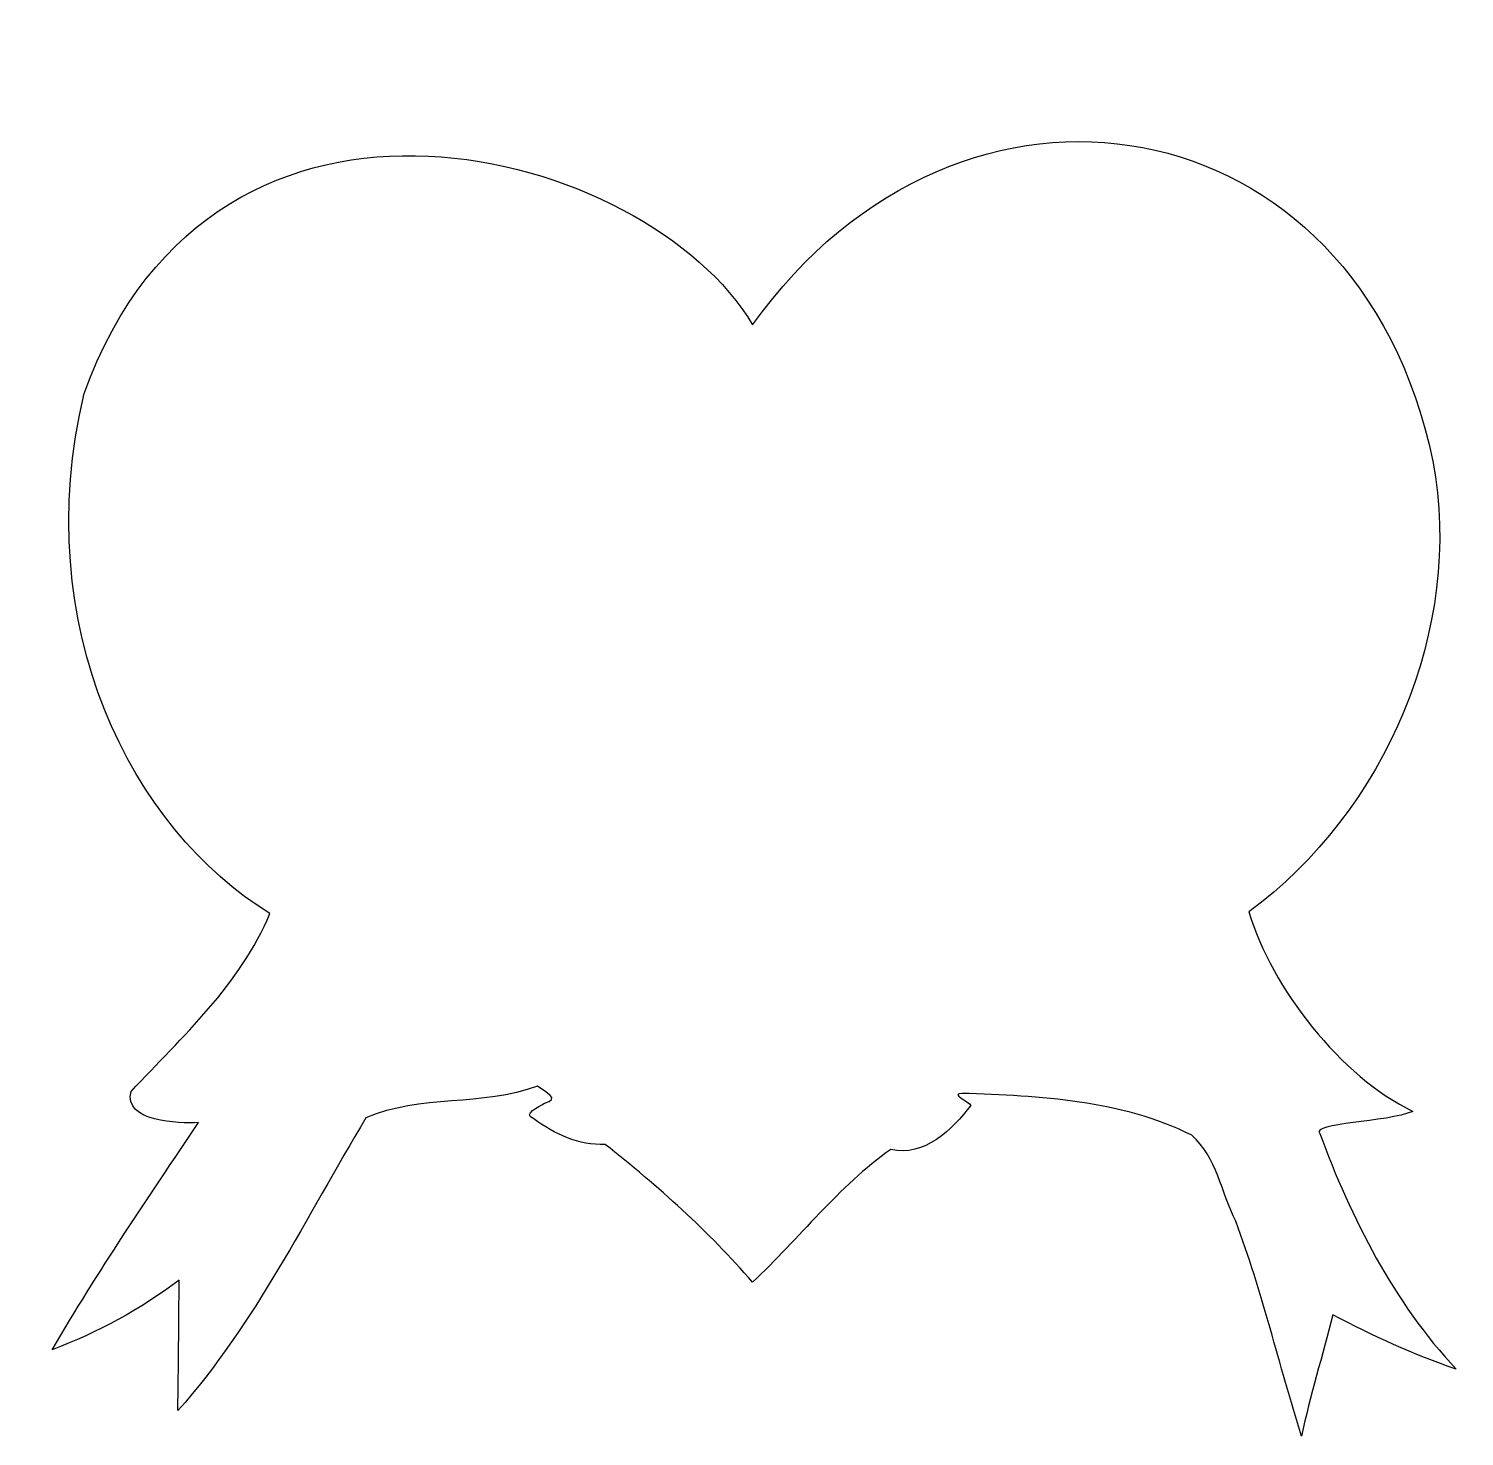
# Model space of a CAD drawing. Header units: centimetres. Extents: x -7.6 to 6.2, y -4.7 to 8.8.
import ezdxf

# ---------------------------------------------------------------- set-up
doc = ezdxf.new("R2010")
doc.units = ezdxf.units.CM
doc.header["$MEASUREMENT"] = 0
doc.layers.add('Layer 1', color=7, linetype='Continuous')

msp = doc.modelspace()

# ---------------------------------------------------------------- linework, layer by layer
at = {"layer": 'Layer 1', "color": 222}
msp.add_open_spline([(-0.61233, 5.96923), (-1.61856, 7.66403), (-5.76137, 8.80749), (-7.02354, 5.31106), (-7.02354, 5.31106), (-7.55462, 3.06978), (-6.56594, 1.13942), (-5.24087, 0.32534), (-5.24087, 0.32534), (-5.5256, -0.35028), (-6.08178, -0.85812), (-6.57371, -1.37874), (-6.57371, -1.37874), (-6.646, -1.67318), (-6.11524, -1.68756), (-5.92631, -1.67722), (-5.92631, -1.67722), (-6.40575, -2.39556), (-6.89458, -3.1073), (-7.32943, -3.85424), (-7.32943, -3.85424), (-6.89484, -3.69043), (-6.48302, -3.46795), (-6.11235, -3.18782), (-6.11235, -3.18782), (-6.11359, -3.60456), (-6.11966, -4.02126), (-6.12393, -4.43798), (-6.12393, -4.43798), (-5.38086, -3.60205), (-4.89249, -2.57926), (-4.32063, -1.63257), (-4.32063, -1.63257), (-3.80189, -1.40775), (-3.20341, -1.52526), (-2.67525, -1.3283), (-2.67525, -1.3283), (-2.59807, -1.38753), (-2.4492, -1.45157), (-2.6091, -1.49201), (-2.6091, -1.49201), (-2.66221, -1.53088), (-2.82799, -1.59211), (-2.70915, -1.64166), (-2.70915, -1.64166), (-2.51391, -1.78873), (-2.27743, -1.89793), (-2.02785, -1.8864), (-2.02785, -1.8864), (-1.51891, -2.28616), (-1.03384, -2.72158), (-0.61315, -3.20766), (-0.61315, -3.20766), (-0.16725, -2.78825), (0.21218, -2.28987), (0.71142, -1.93435), (0.71142, -1.93435), (1.03397, -2.01072), (1.3012, -1.74451), (1.48037, -1.51267), (1.48037, -1.51267), (1.45825, -1.47426), (1.27876, -1.40105), (1.39521, -1.39774), (1.39521, -1.39774), (2.14316, -1.42387), (2.92135, -1.45894), (3.59952, -1.79875), (3.59952, -1.79875), (3.83816, -2.01037), (3.88245, -2.34768), (4.02037, -2.62309), (4.02037, -2.62309), (4.27446, -3.29757), (4.43495, -3.9983), (4.65206, -4.68436), (4.65206, -4.68436), (4.73196, -4.29187), (4.85484, -3.91017), (4.95137, -3.52185), (4.95137, -3.52185), (5.33573, -3.71883), (5.72553, -3.90368), (6.13538, -4.04192), (6.13538, -4.04192), (5.53133, -3.3995), (5.12838, -2.59527), (4.82569, -1.78056), (4.82569, -1.78056), (4.73882, -1.67927), (5.46789, -1.67797), (5.71949, -1.56972), (5.71949, -1.56972), (5.03069, -1.2407), (4.36527, -0.3902), (4.14687, 0.34189), (4.14687, 0.34189), (5.45466, 1.30532), (6.21201, 3.06202), (5.91061, 4.66174), (5.91061, 4.66174), (5.19306, 8.13281), (1.38058, 8.77421), (-0.61233, 5.96923)], degree=3, knots=[0, 0, 0, 0, 0.03703704, 0.03703704, 0.03703704, 0.03703704, 0.07407407, 0.07407407, 0.07407407, 0.07407407, 0.11111111, 0.11111111, 0.11111111, 0.11111111, 0.14814815, 0.14814815, 0.14814815, 0.14814815, 0.18518519, 0.18518519, 0.18518519, 0.18518519, 0.22222222, 0.22222222, 0.22222222, 0.22222222, 0.25925926, 0.25925926, 0.25925926, 0.25925926, 0.2962963, 0.2962963, 0.2962963, 0.2962963, 0.33333333, 0.33333333, 0.33333333, 0.33333333, 0.37037037, 0.37037037, 0.37037037, 0.37037037, 0.40740741, 0.40740741, 0.40740741, 0.40740741, 0.44444444, 0.44444444, 0.44444444, 0.44444444, 0.48148148, 0.48148148, 0.48148148, 0.48148148, 0.51851852, 0.51851852, 0.51851852, 0.51851852, 0.55555556, 0.55555556, 0.55555556, 0.55555556, 0.59259259, 0.59259259, 0.59259259, 0.59259259, 0.62962963, 0.62962963, 0.62962963, 0.62962963, 0.66666667, 0.66666667, 0.66666667, 0.66666667, 0.7037037, 0.7037037, 0.7037037, 0.7037037, 0.74074074, 0.74074074, 0.74074074, 0.74074074, 0.77777778, 0.77777778, 0.77777778, 0.77777778, 0.81481481, 0.81481481, 0.81481481, 0.81481481, 0.85185185, 0.85185185, 0.85185185, 0.85185185, 0.88888889, 0.88888889, 0.88888889, 0.88888889, 0.92592593, 0.92592593, 0.92592593, 0.92592593, 1, 1, 1, 1], dxfattribs=at)

doc.saveas('drawing.dxf')
